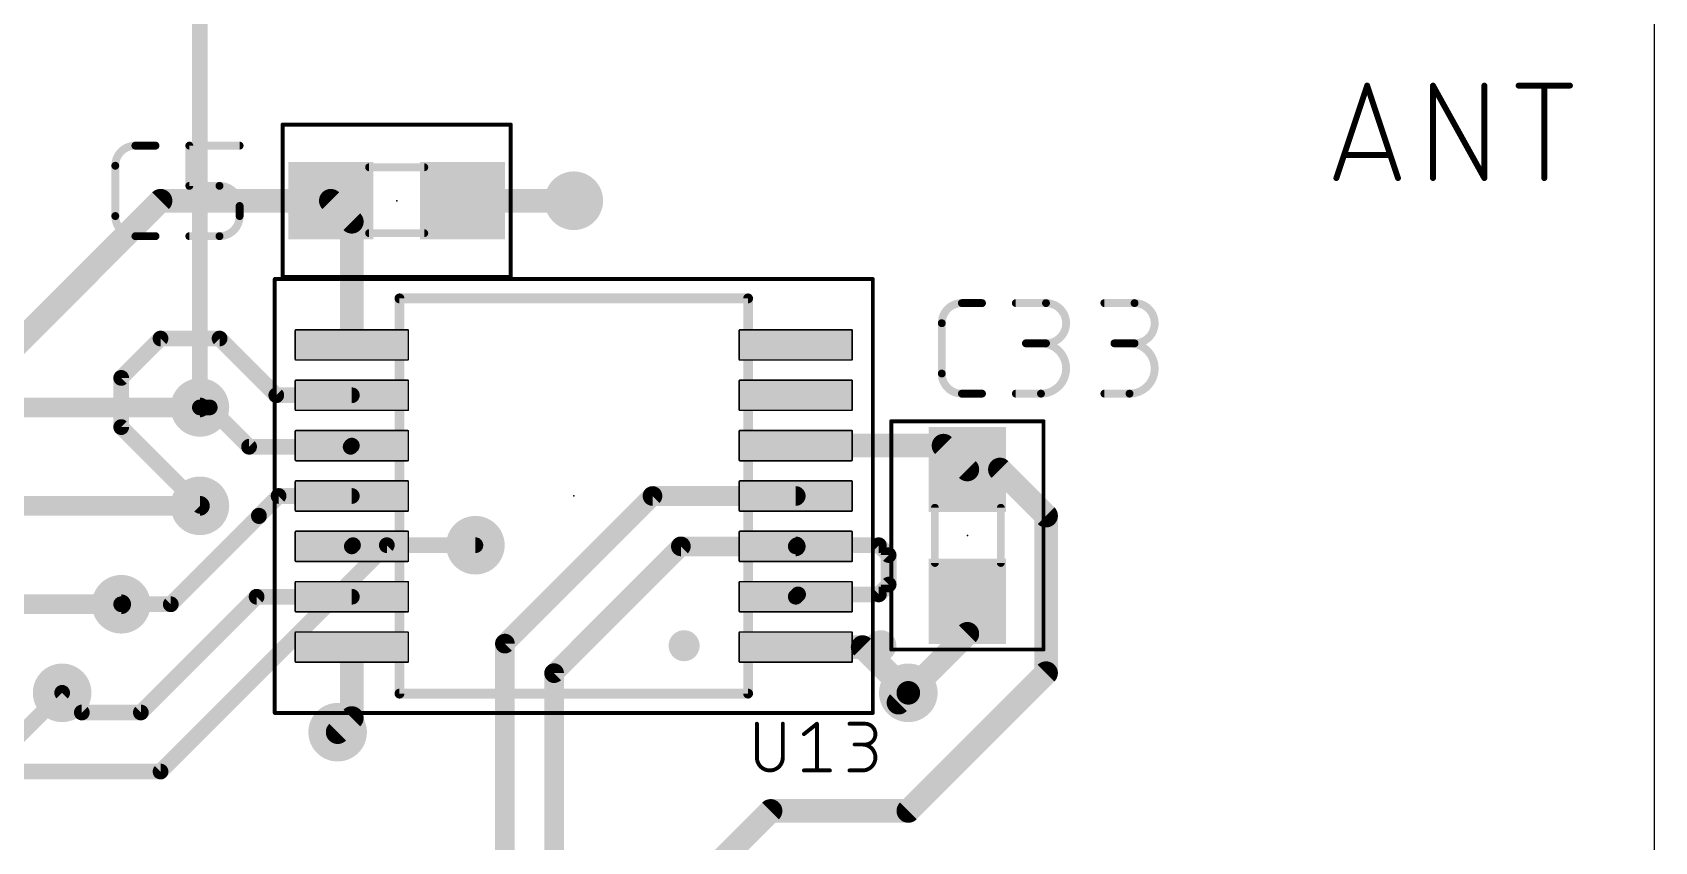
# Model space of a CAD drawing. Extents: x 0 to 102, y 0 to 61.
# Drawn here: x 80.64 to 101.58, y 16.62 to 27.06 of the extents above; entities that cross this region are included whole.
import ezdxf

# ---------------------------------------------------------------- set-up
doc = ezdxf.new("R2010")
doc.units = 0
for name, color, linetype in [('1', 12, 'CONTINUOUS'), ('15', 30, 'CONTINUOUS'), ('16', 132, 'CONTINUOUS'), ('18', 110, 'CONTINUOUS'), ('20', 31, 'CONTINUOUS'), ('21', 253, 'CONTINUOUS'), ('23', 53, 'CONTINUOUS'), ('25', 253, 'CONTINUOUS'), ('39', 12, 'CONTINUOUS'), ('51', 253, 'CONTINUOUS')]:
    doc.layers.add(name, color=color, linetype=linetype)

# ---------------------------------------------------------------- blocks, each defined once
blk = doc.blocks.new('RECT')
blk.add_solid([(-0.5, -0.5), (0.5, -0.5), (-0.5, 0.5), (0.5, 0.5)])
blk = doc.blocks.new('RECT236800X65600R10')
at = {"const_width": 0.0205}
blk.add_lwpolyline([(0.7298, -0.1845), (0.7298, 0.1845, 0.4142), (0.7195, 0.1948), (-0.7195, 0.1948, 0.4142), (-0.7298, 0.1845), (-0.7298, -0.1845, 0.4142), (-0.7195, -0.1948), (0.7195, -0.1948, 0.4142)], format="xyb", close=True, dxfattribs=at)
blk.add_solid([(-0.7246, -0.1896), (0.7246, -0.1896), (-0.7246, 0.1896), (0.7246, 0.1896)])
blk = doc.blocks.new('ROUNDV')
at = {"const_width": 0.5}
blk.add_lwpolyline([(0, -0.25, 1), (0, 0.25, 1), (0, -0.25)], format="xyb", dxfattribs=at)

msp = doc.modelspace()

# ---------------------------------------------------------------- linework, layer by layer
at = {"layer": '1'}
for points, const_width in [([(79.414, 22.01), (82.296, 24.892)], 0.3048), ([(82.296, 24.892), (84.494, 24.892)], 0.3048), ([(84.494, 24.892), (84.765, 24.621)], 0.3048), ([(86.194, 24.892), (87.63, 24.892)], 0.3048), ([(84.765, 24.621), (84.765, 23.032)], 0.3048), ([(81.788, 22.606), (82.296, 23.114)], 0.2032), ([(82.296, 23.114), (83.058, 23.114)], 0.2032), ([(83.058, 23.114), (83.79, 22.382)], 0.2032), ([(81.788, 21.971), (81.788, 22.606)], 0.2032), ([(83.79, 22.382), (84.765, 22.382)], 0.2032), ([(82.804, 22.225), (82.931, 22.225)], 0.2032), ([(82.931, 22.225), (83.439, 21.717)], 0.2032), ([(82.804, 20.955), (81.788, 21.971)], 0.2032), ([(83.439, 21.717), (84.75, 21.717)], 0.2032), ([(84.75, 21.717), (84.765, 21.732)], 0.2032), ([(90.495, 21.732), (92.402, 21.732)], 0.3048), ([(92.402, 21.732), (92.71, 21.424)], 0.3048), ([(93.13, 21.424), (92.71, 21.424)], 0.3048), ([(93.726, 20.828), (93.13, 21.424)], 0.3048), ([(83.566, 20.828), (83.82, 21.082)], 0.2032), ([(83.82, 21.082), (84.765, 21.082)], 0.2032), ([(88.646, 21.082), (86.741, 19.177)], 0.254), ([(90.495, 21.082), (88.646, 21.082)], 0.254), ([(93.726, 18.796), (93.726, 20.828)], 0.3048), ([(82.4281, 19.685), (83.566, 20.8229)], 0.2032), ([(83.566, 20.8229), (83.566, 20.828)], 0.2032), ([(84.765, 20.432), (84.78, 20.447)], 0.2032), ([(86.36, 20.447), (84.78, 20.447)], 0.2032), ([(89.012, 20.432), (87.376, 18.796)], 0.254), ([(90.495, 20.432), (89.012, 20.432)], 0.254), ([(90.51, 20.447), (90.495, 20.432)], 0.2032), ([(91.567, 20.447), (90.51, 20.447)], 0.2032), ([(91.694, 20.32), (91.567, 20.447)], 0.2032), ([(91.694, 19.939), (91.694, 20.32)], 0.2032), ([(90.495, 19.782), (90.525, 19.812)], 0.2032), ([(90.525, 19.812), (91.567, 19.812)], 0.2032), ([(91.567, 19.812), (91.694, 19.939)], 0.2032), ([(81.788, 19.685), (82.4281, 19.685)], 0.2032), ([(83.536, 19.782), (82.042, 18.288)], 0.2032), ([(84.765, 19.782), (83.536, 19.782)], 0.2032), ([(92.71, 19.724), (92.71, 19.304)], 0.3048), ([(84.765, 19.132), (84.765, 18.217)], 0.3048), ([(86.741, 11.695), (86.741, 19.177)], 0.254), ([(90.495, 19.132), (91.358, 19.132)], 0.3048), ([(91.358, 19.132), (91.948, 18.542)], 0.3048), ([(91.948, 18.542), (92.71, 19.304)], 0.3048), ([(87.376, 11.684), (87.376, 18.796)], 0.254), ([(91.948, 17.018), (93.726, 18.796)], 0.3048), ([(81.28, 18.288), (81.026, 18.542)], 0.2032), ([(91.821, 18.415), (91.948, 18.542)], 0.3048), ([(82.042, 18.288), (81.28, 18.288)], 0.2032), ([(84.765, 18.217), (84.582, 18.034)], 0.3048), ([(88.519, 15.367), (90.17, 17.018)], 0.3048), ([(90.17, 17.018), (91.948, 17.018)], 0.3048)]:
    msp.add_lwpolyline(points, dxfattribs=dict(at, const_width=const_width))
for points, const_width in [([(82.296, 24.9682, 1), (82.296, 24.8158)], 0.1524), ([(82.3499, 24.8381, 1), (82.2421, 24.9459)], 0.1524), ([(84.5479, 24.9459, 1), (84.4401, 24.8381)], 0.1524), ([(84.494, 24.8158, 1), (84.494, 24.9682)], 0.1524), ([(86.194, 24.9682, 1), (86.194, 24.8158)], 0.1524), ([(87.63, 24.8158, 1), (87.63, 24.9682)], 0.1524), ([(84.8412, 24.621, 1), (84.6888, 24.621)], 0.1524), ([(84.7111, 24.5671, 1), (84.8189, 24.6749)], 0.1524), ([(82.296, 23.1648, 1), (82.296, 23.0632)], 0.1016), ([(82.3319, 23.0781, 1), (82.2601, 23.1499)], 0.1016), ([(83.0939, 23.1499, 1), (83.0221, 23.0781)], 0.1016), ([(83.058, 23.0632, 1), (83.058, 23.1648)], 0.1016), ([(84.6888, 23.032, 1), (84.8412, 23.032)], 0.1524), ([(81.8388, 22.606, 1), (81.7372, 22.606)], 0.1016), ([(81.7521, 22.6419, 1), (81.8239, 22.5701)], 0.1016), ([(83.79, 22.4328, 1), (83.79, 22.3312)], 0.1016), ([(83.7541, 22.3461, 1), (83.8259, 22.4179)], 0.1016), ([(84.765, 22.3312, 1), (84.765, 22.4328)], 0.1016), ([(82.804, 22.2758, 1), (82.804, 22.1742)], 0.1016), ([(82.9669, 22.2609, 1), (82.8951, 22.1891)], 0.1016), ([(82.931, 22.1742, 1), (82.931, 22.2758)], 0.1016), ([(81.8239, 22.0069, 1), (81.7521, 21.9351)], 0.1016), ([(81.7372, 21.971, 1), (81.8388, 21.971)], 0.1016), ([(83.439, 21.7678, 1), (83.439, 21.6662)], 0.1016), ([(83.4031, 21.6811, 1), (83.4749, 21.7529)], 0.1016), ([(84.7141, 21.7529, 1), (84.7859, 21.6811)], 0.1016), ([(84.8009, 21.6961, 1), (84.7291, 21.7679)], 0.1016), ([(84.75, 21.6662, 1), (84.75, 21.7678)], 0.1016), ([(90.495, 21.8082, 1), (90.495, 21.6558)], 0.1524), ([(92.4559, 21.7859, 1), (92.3481, 21.6781)], 0.1524), ([(92.402, 21.6558, 1), (92.402, 21.8082)], 0.1524), ([(92.71, 21.5002, 1), (92.71, 21.3478)], 0.1524), ([(93.1839, 21.4779, 1), (93.0761, 21.3701)], 0.1524), ([(93.13, 21.3478, 1), (93.13, 21.5002)], 0.1524), ([(92.6561, 21.3701, 1), (92.7639, 21.4779)], 0.1524), ([(83.82, 21.1328, 1), (83.82, 21.0312)], 0.1016), ([(83.8559, 21.0461, 1), (83.7841, 21.1179)], 0.1016), ([(84.765, 21.0312, 1), (84.765, 21.1328)], 0.1016), ([(88.646, 21.1455, 1), (88.646, 21.0185)], 0.127), ([(88.6909, 21.0371, 1), (88.6011, 21.1269)], 0.127), ([(90.495, 21.0185, 1), (90.495, 21.1455)], 0.127), ([(82.7681, 20.9191, 1), (82.8399, 20.9909)], 0.1016), ([(93.8022, 20.828, 1), (93.6498, 20.828)], 0.1524), ([(93.6721, 20.7741, 1), (93.7799, 20.8819)], 0.1524), ([(83.6168, 20.828, 1), (83.5152, 20.828)], 0.1016), ([(83.5301, 20.8639, 1), (83.6019, 20.7921)], 0.1016), ([(83.5152, 20.8229, 1), (83.6168, 20.8229)], 0.1016), ([(83.6019, 20.787, 1), (83.5301, 20.8589)], 0.1016), ([(84.7291, 20.4679, 1), (84.8009, 20.3961)], 0.1016), ([(84.78, 20.4978, 1), (84.78, 20.3962)], 0.1016), ([(84.8159, 20.4111, 1), (84.7441, 20.4829)], 0.1016), ([(86.36, 20.3962, 1), (86.36, 20.4978)], 0.1016), ([(89.012, 20.4955, 1), (89.012, 20.3685)], 0.127), ([(89.0569, 20.3871, 1), (88.9671, 20.4769)], 0.127), ([(90.4591, 20.4679, 1), (90.5309, 20.3961)], 0.1016), ([(90.51, 20.4978, 1), (90.51, 20.3962)], 0.1016), ([(90.5459, 20.4111, 1), (90.4741, 20.4829)], 0.1016), ([(90.495, 20.3685, 1), (90.495, 20.4955)], 0.127), ([(91.6029, 20.4829, 1), (91.5311, 20.4111)], 0.1016), ([(91.567, 20.3962, 1), (91.567, 20.4978)], 0.1016), ([(91.7448, 20.32, 1), (91.6432, 20.32)], 0.1016), ([(91.6581, 20.2841, 1), (91.7299, 20.3559)], 0.1016), ([(90.525, 19.8628, 1), (90.525, 19.7612)], 0.1016), ([(90.5609, 19.7761, 1), (90.4891, 19.8479)], 0.1016), ([(91.5311, 19.8479, 1), (91.6029, 19.7761)], 0.1016), ([(91.567, 19.7612, 1), (91.567, 19.8628)], 0.1016), ([(91.6432, 19.939, 1), (91.7448, 19.939)], 0.1016), ([(91.7299, 19.9031, 1), (91.6581, 19.9749)], 0.1016), ([(81.788, 19.7358, 1), (81.788, 19.6342)], 0.1016), ([(82.3921, 19.7209, 1), (82.464, 19.6491)], 0.1016), ([(82.4281, 19.6342, 1), (82.4281, 19.7358)], 0.1016), ([(83.536, 19.8328, 1), (83.536, 19.7312)], 0.1016), ([(83.5719, 19.7461, 1), (83.5001, 19.8179)], 0.1016), ([(84.765, 19.7312, 1), (84.765, 19.8328)], 0.1016), ([(90.4591, 19.8179, 1), (90.5309, 19.7461)], 0.1016), ([(92.7862, 19.724, 1), (92.6338, 19.724)], 0.1524), ([(84.8412, 19.132, 1), (84.6888, 19.132)], 0.1524), ([(86.8045, 19.177, 1), (86.6775, 19.177)], 0.127), ([(86.6961, 19.2219, 1), (86.7859, 19.1321)], 0.127), ([(90.495, 19.2082, 1), (90.495, 19.0558)], 0.1524), ([(91.4119, 19.1859, 1), (91.3041, 19.0781)], 0.1524), ([(91.358, 19.0558, 1), (91.358, 19.2082)], 0.1524), ([(92.6338, 19.304, 1), (92.7862, 19.304)], 0.1524), ([(92.7639, 19.2501, 1), (92.6561, 19.3579)], 0.1524), ([(87.4395, 18.796, 1), (87.3125, 18.796)], 0.127), ([(87.3311, 18.8409, 1), (87.4209, 18.7511)], 0.127), ([(93.6498, 18.796, 1), (93.8022, 18.796)], 0.1524), ([(93.7799, 18.7421, 1), (93.6721, 18.8499)], 0.1524), ([(81.0619, 18.5779, 1), (80.9901, 18.5061)], 0.1016), ([(91.8941, 18.5959, 1), (92.0019, 18.4881)], 0.1524), ([(92.0019, 18.4881, 1), (91.8941, 18.5959)], 0.1524), ([(91.8941, 18.4881, 1), (92.0019, 18.5959)], 0.1524), ([(91.7671, 18.4689, 1), (91.8749, 18.3611)], 0.1524), ([(81.28, 18.3388, 1), (81.28, 18.2372)], 0.1016), ([(81.2441, 18.2521, 1), (81.3159, 18.3239)], 0.1016), ([(82.0061, 18.3239, 1), (82.0779, 18.2521)], 0.1016), ([(82.042, 18.2372, 1), (82.042, 18.3388)], 0.1016), ([(84.6888, 18.217, 1), (84.8412, 18.217)], 0.1524), ([(84.8189, 18.1631, 1), (84.7111, 18.2709)], 0.1524), ([(84.5281, 18.0879, 1), (84.6359, 17.9801)], 0.1524), ([(90.17, 17.0942, 1), (90.17, 16.9418)], 0.1524), ([(90.2239, 16.9641, 1), (90.1161, 17.0719)], 0.1524), ([(91.948, 16.9418, 1), (91.948, 17.0942)], 0.1524), ([(91.8941, 17.0719, 1), (92.0019, 16.9641)], 0.1524)]:
    msp.add_lwpolyline(points, format="xyb", dxfattribs=dict(at, const_width=const_width))
at = {"layer": '15', "const_width": 0.2032}
msp.add_lwpolyline([(81.026, 18.542), (79.756, 17.272)], dxfattribs=at)
at = {"layer": '15', "const_width": 0.1016}
msp.add_lwpolyline([(81.0619, 18.5061, 1), (80.9901, 18.5779)], format="xyb", dxfattribs=at)
at = {"layer": '16'}
for points, const_width in [([(82.804, 36.576), (82.804, 22.225)], 0.2032), ([(82.804, 22.225), (68.707, 22.225)], 0.254), ([(82.804, 20.955), (70.653, 20.955)], 0.254), ([(82.296, 17.526), (85.217, 20.447)], 0.2032), ([(86.36, 20.447), (85.217, 20.447)], 0.2032), ([(81.788, 19.685), (68.58, 19.685)], 0.254), ([(71.882, 17.526), (82.296, 17.526)], 0.2032)]:
    msp.add_lwpolyline(points, dxfattribs=dict(at, const_width=const_width))
for points, const_width in [([(82.7532, 22.225, 1), (82.8548, 22.225)], 0.1016), ([(82.804, 22.1615, 1), (82.804, 22.2885)], 0.127), ([(82.804, 20.8915, 1), (82.804, 21.0185)], 0.127), ([(85.217, 20.4978, 1), (85.217, 20.3962)], 0.1016), ([(85.2529, 20.4111, 1), (85.1811, 20.4829)], 0.1016), ([(86.36, 20.3962, 1), (86.36, 20.4978)], 0.1016), ([(81.788, 19.6215, 1), (81.788, 19.7485)], 0.127), ([(82.2601, 17.5619, 1), (82.3319, 17.4901)], 0.1016), ([(82.296, 17.4752, 1), (82.296, 17.5768)], 0.1016)]:
    msp.add_lwpolyline(points, format="xyb", dxfattribs=dict(at, const_width=const_width))
at = {"layer": '20'}
msp.add_line((101.58, 0), (101.58, 60.63), dxfattribs=at)
at = {"layer": '21', "const_width": 0.127}
for points in [[(89.88, 23.632), (85.38, 23.632)], [(85.38, 18.532), (89.88, 18.532)]]:
    msp.add_lwpolyline(points, dxfattribs=at)
at = {"layer": '21'}
for points, const_width in [([(85.38, 23.6638, 1), (85.38, 23.6003)], 0.0635), ([(89.88, 23.6003, 1), (89.88, 23.6638)], 0.0635), ([(91.594, 19.05, 1), (91.594, 19.25, 1), (91.594, 19.05)], 0.2), ([(85.38, 18.5637, 1), (85.38, 18.5003)], 0.0635), ([(89.88, 18.5003, 1), (89.88, 18.5637)], 0.0635)]:
    msp.add_lwpolyline(points, format="xyb", dxfattribs=dict(at, const_width=const_width))
at = {"layer": '23'}
for p in [(85.344, 24.892), (87.63, 21.082), (92.71, 20.574)]:
    msp.add_point(p, dxfattribs=at)
at = {"layer": '25'}
for points, const_width in [([(97.4725, 25.1841), (97.8704, 26.3779)], 0.0762), ([(97.8704, 26.3779), (98.2684, 25.1841)], 0.0762), ([(98.7199, 25.1841), (98.7199, 26.3779)], 0.0762), ([(98.7199, 26.3779), (99.3831, 25.1841)], 0.0762), ([(99.3831, 25.1841), (99.3831, 26.3779)], 0.0762), ([(99.8248, 26.3779), (100.488, 26.3779)], 0.0762), ([(100.1564, 25.1841), (100.1564, 26.3779)], 0.0762), ([(81.9714, 25.6032), (82.2311, 25.6032)], 0.1016), ([(82.6676, 25.0839), (82.6676, 25.6032)], 0.1016), ([(82.6676, 25.6032), (83.3167, 25.6032)], 0.1016), ([(81.7118, 24.6944), (81.7118, 25.3436)], 0.1016), ([(98.1689, 25.4825), (97.572, 25.4825)], 0.0762), ([(83.0571, 25.0839), (82.6676, 25.0839)], 0.1016), ([(83.3167, 24.6944), (83.3167, 24.8243)], 0.1016), ([(82.2311, 24.4348), (81.9714, 24.4348)], 0.1016), ([(82.6676, 24.4348), (83.0571, 24.4348)], 0.1016), ([(92.6394, 23.5712), (92.8991, 23.5712)], 0.1016), ([(93.3356, 23.5712), (93.7251, 23.5712)], 0.1016), ([(94.4786, 23.5712), (94.8681, 23.5712)], 0.1016), ([(92.3798, 22.6624), (92.3798, 23.3116)], 0.1016), ([(93.7251, 23.0519), (93.4654, 23.0519)], 0.1016), ([(94.8681, 23.0519), (94.6084, 23.0519)], 0.1016), ([(92.8991, 22.4028), (92.6394, 22.4028)], 0.1016), ([(93.3356, 22.4028), (93.6602, 22.4028)], 0.1016), ([(94.4786, 22.4028), (94.8032, 22.4028)], 0.1016), ([(89.9934, 18.1428), (89.9934, 17.7078)], 0.0508), ([(90.328, 17.7078), (90.328, 18.1428)], 0.0508), ([(90.6008, 18.0089), (90.7681, 18.1428)], 0.0508), ([(90.7681, 18.1428), (90.7681, 17.5405)], 0.0508), ([(91.1886, 18.1428), (91.3894, 18.1428)], 0.0508), ([(91.3894, 17.8751), (91.2555, 17.8751)], 0.0508), ([(90.6008, 17.5405), (90.9354, 17.5405)], 0.0508), ([(91.1886, 17.5405), (91.3559, 17.5405)], 0.0508)]:
    msp.add_lwpolyline(points, dxfattribs=dict(at, const_width=const_width))
for points, const_width in [([(97.8885, 26.3839, 1), (97.8524, 26.3719)], 0.0381), ([(97.8885, 26.3719, 1), (97.8524, 26.3839)], 0.0381), ([(98.7366, 26.3872, 1), (98.7033, 26.3686)], 0.0381), ([(98.739, 26.3779, 1), (98.7009, 26.3779)], 0.0381), ([(99.4022, 26.3779, 1), (99.3641, 26.3779)], 0.0381), ([(99.8248, 26.397, 1), (99.8248, 26.3589)], 0.0381), ([(100.1755, 26.3779, 1), (100.1374, 26.3779)], 0.0381), ([(100.488, 26.3589, 1), (100.488, 26.397)], 0.0381), ([(81.9714, 25.6032, 0.4142), (81.7118, 25.3436)], 0.1016), ([(81.9714, 25.6286, 1), (81.9714, 25.5778)], 0.0508), ([(81.9714, 25.5778, 1), (81.9714, 25.6286)], 0.0508), ([(82.2311, 25.5778, 1), (82.2311, 25.6286)], 0.0508), ([(82.693, 25.6032, 1), (82.6422, 25.6032)], 0.0508), ([(82.6676, 25.6286, 1), (82.6676, 25.5778)], 0.0508), ([(83.3167, 25.5778, 1), (83.3167, 25.6286)], 0.0508), ([(81.7372, 25.3436, 1), (81.6864, 25.3436)], 0.0508), ([(81.6864, 25.3436, 1), (81.7372, 25.3436)], 0.0508), ([(97.572, 25.5016, 1), (97.572, 25.4635)], 0.0381), ([(98.1689, 25.4635, 1), (98.1689, 25.5016)], 0.0381), ([(82.6676, 25.1093, 1), (82.6676, 25.0585)], 0.0508), ([(83.3167, 24.8243, 0.4142), (83.0571, 25.0839)], 0.1016), ([(83.0571, 25.1093, 1), (83.0571, 25.0585)], 0.0508), ([(83.0571, 25.0585, 1), (83.0571, 25.1093)], 0.0508), ([(97.4544, 25.1901, 1), (97.4906, 25.1781)], 0.0381), ([(98.2503, 25.1781, 1), (98.2864, 25.1901)], 0.0381), ([(98.7009, 25.1841, 1), (98.739, 25.1841)], 0.0381), ([(99.3641, 25.1841, 1), (99.4022, 25.1841)], 0.0381), ([(99.3665, 25.1748, 1), (99.3998, 25.1934)], 0.0381), ([(100.1374, 25.1841, 1), (100.1755, 25.1841)], 0.0381), ([(82.6422, 25.0839, 1), (82.693, 25.0839)], 0.0508), ([(81.7118, 24.6944, 0.4142), (81.9714, 24.4348)], 0.1016), ([(81.7372, 24.6944, 1), (81.6864, 24.6944)], 0.0508), ([(81.6864, 24.6944, 1), (81.7372, 24.6944)], 0.0508), ([(83.0571, 24.4348, 0.4142), (83.3167, 24.6944)], 0.1016), ([(83.3421, 24.8243, 1), (83.2913, 24.8243)], 0.0508), ([(83.2913, 24.8243, 1), (83.3421, 24.8243)], 0.0508), ([(83.3421, 24.6944, 1), (83.2913, 24.6944)], 0.0508), ([(83.2913, 24.6944, 1), (83.3421, 24.6944)], 0.0508), ([(81.9714, 24.4602, 1), (81.9714, 24.4094)], 0.0508), ([(81.9714, 24.4094, 1), (81.9714, 24.4602)], 0.0508), ([(82.2311, 24.4094, 1), (82.2311, 24.4602)], 0.0508), ([(82.6676, 24.4602, 1), (82.6676, 24.4094)], 0.0508), ([(83.0571, 24.4602, 1), (83.0571, 24.4094)], 0.0508), ([(83.0571, 24.4094, 1), (83.0571, 24.4602)], 0.0508), ([(92.6394, 23.5712, 0.4142), (92.3798, 23.3116)], 0.1016), ([(92.6394, 23.5966, 1), (92.6394, 23.5458)], 0.0508), ([(92.6394, 23.5458, 1), (92.6394, 23.5966)], 0.0508), ([(92.8991, 23.5458, 1), (92.8991, 23.5966)], 0.0508), ([(93.3356, 23.5966, 1), (93.3356, 23.5458)], 0.0508), ([(93.7251, 23.0519, 1), (93.7251, 23.5712)], 0.1016), ([(93.7251, 23.5966, 1), (93.7251, 23.5458)], 0.0508), ([(93.7251, 23.5458, 1), (93.7251, 23.5966)], 0.0508), ([(94.4786, 23.5966, 1), (94.4786, 23.5458)], 0.0508), ([(94.8681, 23.0519, 1), (94.8681, 23.5712)], 0.1016), ([(94.8681, 23.5966, 1), (94.8681, 23.5458)], 0.0508), ([(94.8681, 23.5458, 1), (94.8681, 23.5966)], 0.0508), ([(92.4052, 23.3116, 1), (92.3544, 23.3116)], 0.0508), ([(92.3544, 23.3116, 1), (92.4052, 23.3116)], 0.0508), ([(93.4654, 23.0773, 1), (93.4654, 23.0265)], 0.0508), ([(93.6602, 22.4028, 1), (93.6602, 23.0519)], 0.1016), ([(93.6602, 23.0773, 1), (93.6602, 23.0265)], 0.0508), ([(93.7251, 23.0773, 1), (93.7251, 23.0265)], 0.0508), ([(93.7251, 23.0265, 1), (93.7251, 23.0773)], 0.0508), ([(94.6084, 23.0773, 1), (94.6084, 23.0265)], 0.0508), ([(94.8032, 22.4028, 1), (94.8032, 23.0519)], 0.1016), ([(94.8032, 23.0773, 1), (94.8032, 23.0265)], 0.0508), ([(94.8681, 23.0773, 1), (94.8681, 23.0265)], 0.0508), ([(94.8681, 23.0265, 1), (94.8681, 23.0773)], 0.0508), ([(92.3798, 22.6624, 0.4142), (92.6394, 22.4028)], 0.1016), ([(92.4052, 22.6624, 1), (92.3544, 22.6624)], 0.0508), ([(92.3544, 22.6624, 1), (92.4052, 22.6624)], 0.0508), ([(92.6394, 22.4282, 1), (92.6394, 22.3774)], 0.0508), ([(92.6394, 22.3774, 1), (92.6394, 22.4282)], 0.0508), ([(92.8991, 22.3774, 1), (92.8991, 22.4282)], 0.0508), ([(93.3356, 22.4282, 1), (93.3356, 22.3774)], 0.0508), ([(93.6602, 22.4282, 1), (93.6602, 22.3774)], 0.0508), ([(93.6602, 22.3774, 1), (93.6602, 22.4282)], 0.0508), ([(94.4786, 22.4282, 1), (94.4786, 22.3774)], 0.0508), ([(94.8032, 22.4282, 1), (94.8032, 22.3774)], 0.0508), ([(94.8032, 22.3774, 1), (94.8032, 22.4282)], 0.0508), ([(90.0061, 18.1428, 1), (89.9807, 18.1428)], 0.0254), ([(90.3407, 18.1428, 1), (90.3153, 18.1428)], 0.0254), ([(90.5929, 18.0188, 1), (90.6087, 17.999)], 0.0254), ([(90.7808, 18.1428, 1), (90.7554, 18.1428)], 0.0254), ([(90.7761, 18.1328, 1), (90.7602, 18.1527)], 0.0254), ([(91.1886, 18.1555, 1), (91.1886, 18.1301)], 0.0254), ([(91.3894, 17.8751, 1), (91.3894, 18.1428)], 0.0508), ([(91.3894, 18.1555, 1), (91.3894, 18.1301)], 0.0254), ([(91.3894, 18.1301, 1), (91.3894, 18.1555)], 0.0254), ([(91.2555, 17.8878, 1), (91.2555, 17.8624)], 0.0254), ([(91.3559, 17.5405, 1), (91.3559, 17.8751)], 0.0508), ([(91.3559, 17.8878, 1), (91.3559, 17.8624)], 0.0254), ([(91.3894, 17.8878, 1), (91.3894, 17.8624)], 0.0254), ([(91.3894, 17.8624, 1), (91.3894, 17.8878)], 0.0254), ([(89.9934, 17.7078, 1), (90.328, 17.7078)], 0.0508), ([(90.0061, 17.7078, 1), (89.9807, 17.7078)], 0.0254), ([(89.9807, 17.7078, 1), (90.0061, 17.7078)], 0.0254), ([(90.3407, 17.7078, 1), (90.3153, 17.7078)], 0.0254), ([(90.3153, 17.7078, 1), (90.3407, 17.7078)], 0.0254), ([(90.6008, 17.5532, 1), (90.6008, 17.5278)], 0.0254), ([(90.7554, 17.5405, 1), (90.7808, 17.5405)], 0.0254), ([(90.9354, 17.5278, 1), (90.9354, 17.5532)], 0.0254), ([(91.1886, 17.5532, 1), (91.1886, 17.5278)], 0.0254), ([(91.3559, 17.5532, 1), (91.3559, 17.5278)], 0.0254), ([(91.3559, 17.5278, 1), (91.3559, 17.5532)], 0.0254)]:
    msp.add_lwpolyline(points, format="xyb", dxfattribs=dict(at, const_width=const_width))
at = {"layer": '39'}
for points, const_width in [([(83.871, 25.875), (86.817, 25.875)], 0.0508), ([(83.871, 23.909), (83.871, 25.875)], 0.0508), ([(86.817, 25.875), (86.817, 23.909)], 0.0508), ([(91.49, 23.882), (83.77, 23.882)], 0.05), ([(83.77, 23.882), (83.77, 18.282)], 0.05), ([(86.817, 23.909), (83.871, 23.909)], 0.0508), ([(91.49, 18.282), (91.49, 23.882)], 0.05), ([(91.727, 19.101), (91.727, 22.047)], 0.0508), ([(91.727, 22.047), (93.693, 22.047)], 0.0508), ([(93.693, 22.047), (93.693, 19.101)], 0.0508), ([(93.693, 19.101), (91.727, 19.101)], 0.0508), ([(83.77, 18.282), (91.49, 18.282)], 0.05)]:
    msp.add_lwpolyline(points, dxfattribs=dict(at, const_width=const_width))
for points, const_width in [([(83.871, 25.8877, 1), (83.871, 25.8623)], 0.0254), ([(83.8837, 25.875, 1), (83.8583, 25.875)], 0.0254), ([(86.8297, 25.875, 1), (86.8043, 25.875)], 0.0254), ([(86.817, 25.8623, 1), (86.817, 25.8877)], 0.0254), ([(83.77, 23.8945, 1), (83.77, 23.8695)], 0.025), ([(83.7825, 23.882, 1), (83.7575, 23.882)], 0.025), ([(83.871, 23.9217, 1), (83.871, 23.8963)], 0.0254), ([(83.8583, 23.909, 1), (83.8837, 23.909)], 0.0254), ([(86.8043, 23.909, 1), (86.8297, 23.909)], 0.0254), ([(86.817, 23.8963, 1), (86.817, 23.9217)], 0.0254), ([(91.5025, 23.882, 1), (91.4775, 23.882)], 0.025), ([(91.49, 23.8695, 1), (91.49, 23.8945)], 0.025), ([(91.7397, 22.047, 1), (91.7143, 22.047)], 0.0254), ([(91.727, 22.0597, 1), (91.727, 22.0343)], 0.0254), ([(93.7057, 22.047, 1), (93.6803, 22.047)], 0.0254), ([(93.693, 22.0343, 1), (93.693, 22.0597)], 0.0254), ([(91.727, 19.1137, 1), (91.727, 19.0883)], 0.0254), ([(91.7143, 19.101, 1), (91.7397, 19.101)], 0.0254), ([(93.6803, 19.101, 1), (93.7057, 19.101)], 0.0254), ([(93.693, 19.0883, 1), (93.693, 19.1137)], 0.0254), ([(83.77, 18.2945, 1), (83.77, 18.2695)], 0.025), ([(83.7575, 18.282, 1), (83.7825, 18.282)], 0.025), ([(91.4775, 18.282, 1), (91.5025, 18.282)], 0.025), ([(91.49, 18.2695, 1), (91.49, 18.2945)], 0.025)]:
    msp.add_lwpolyline(points, format="xyb", dxfattribs=dict(at, const_width=const_width))
at = {"layer": '51'}
for points, const_width in [([(84.988, 25.324), (85.7, 25.324)], 0.1016), ([(84.988, 24.473), (85.7, 24.473)], 0.1016), ([(89.88, 23.632), (85.38, 23.632)], 0.127), ([(85.38, 23.632), (85.38, 18.532)], 0.127), ([(89.88, 18.532), (89.88, 23.632)], 0.127), ([(92.291, 20.93), (92.291, 20.218)], 0.1016), ([(93.142, 20.93), (93.142, 20.218)], 0.1016), ([(85.38, 18.532), (89.88, 18.532)], 0.127)]:
    msp.add_lwpolyline(points, dxfattribs=dict(at, const_width=const_width))
for points, const_width in [([(84.988, 25.3494, 1), (84.988, 25.2986)], 0.0508), ([(85.7, 25.2986, 1), (85.7, 25.3494)], 0.0508), ([(84.988, 24.4984, 1), (84.988, 24.4476)], 0.0508), ([(85.7, 24.4476, 1), (85.7, 24.4984)], 0.0508), ([(85.38, 23.6638, 1), (85.38, 23.6003)], 0.0635), ([(85.4118, 23.632, 1), (85.3483, 23.632)], 0.0635), ([(89.9118, 23.632, 1), (89.8483, 23.632)], 0.0635), ([(89.88, 23.6003, 1), (89.88, 23.6638)], 0.0635), ([(92.3164, 20.93, 1), (92.2656, 20.93)], 0.0508), ([(93.1674, 20.93, 1), (93.1166, 20.93)], 0.0508), ([(92.2656, 20.218, 1), (92.3164, 20.218)], 0.0508), ([(93.1166, 20.218, 1), (93.1674, 20.218)], 0.0508), ([(89.054, 19.05, 1), (89.054, 19.25, 1), (89.054, 19.05)], 0.2), ([(85.38, 18.5637, 1), (85.38, 18.5003)], 0.0635), ([(85.3483, 18.532, 1), (85.4118, 18.532)], 0.0635), ([(89.8483, 18.532, 1), (89.9118, 18.532)], 0.0635), ([(89.88, 18.5003, 1), (89.88, 18.5637)], 0.0635)]:
    msp.add_lwpolyline(points, format="xyb", dxfattribs=dict(at, const_width=const_width))

# ---------------------------------------------------------------- block references
at = {"layer": '1', "xscale": 1.1}
for p in [(84.494, 24.892), (86.194, 24.892)]:
    msp.add_blockref('RECT', p, dxfattribs=at)
at = {"layer": '1'}
for p in [(84.765, 23.032), (84.765, 22.382), (84.765, 21.732), (84.765, 21.082), (84.765, 20.432), (84.765, 19.782), (84.765, 19.132)]:
    msp.add_blockref('RECT236800X65600R10', p, dxfattribs=at)
at = {"layer": '1', "rotation": 180}
for p in [(90.495, 23.032), (90.495, 22.382), (90.495, 21.732), (90.495, 21.082), (90.495, 20.432), (90.495, 19.782), (90.495, 19.132)]:
    msp.add_blockref('RECT236800X65600R10', p, dxfattribs=at)
at = {"layer": '1', "xscale": 1.1, "rotation": 270}
for p in [(92.71, 21.424), (92.71, 19.724)]:
    msp.add_blockref('RECT', p, dxfattribs=at)
at = {"layer": '18', "xscale": 0.7564, "yscale": 0.7564}
for p in [(87.63, 24.892), (87.63, 24.892), (82.804, 22.225), (82.804, 22.225), (82.804, 20.955), (82.804, 20.955), (86.36, 20.447), (86.36, 20.447), (81.788, 19.685), (81.788, 19.685), (81.026, 18.542), (81.026, 18.542), (91.948, 18.542), (91.948, 18.542), (84.582, 18.034), (84.582, 18.034)]:
    msp.add_blockref('ROUNDV', p, dxfattribs=at)
at = {"layer": '51', "xscale": 0.5001, "yscale": 0.95}
for p in [(84.7559, 24.8971), (85.9243, 24.8971)]:
    msp.add_blockref('RECT', p, dxfattribs=at)
at = {"layer": '51', "xscale": 0.5001, "yscale": 0.95, "rotation": 270}
for p in [(92.7151, 21.1622), (92.7151, 19.9938)]:
    msp.add_blockref('RECT', p, dxfattribs=at)

doc.saveas('drawing.dxf')
